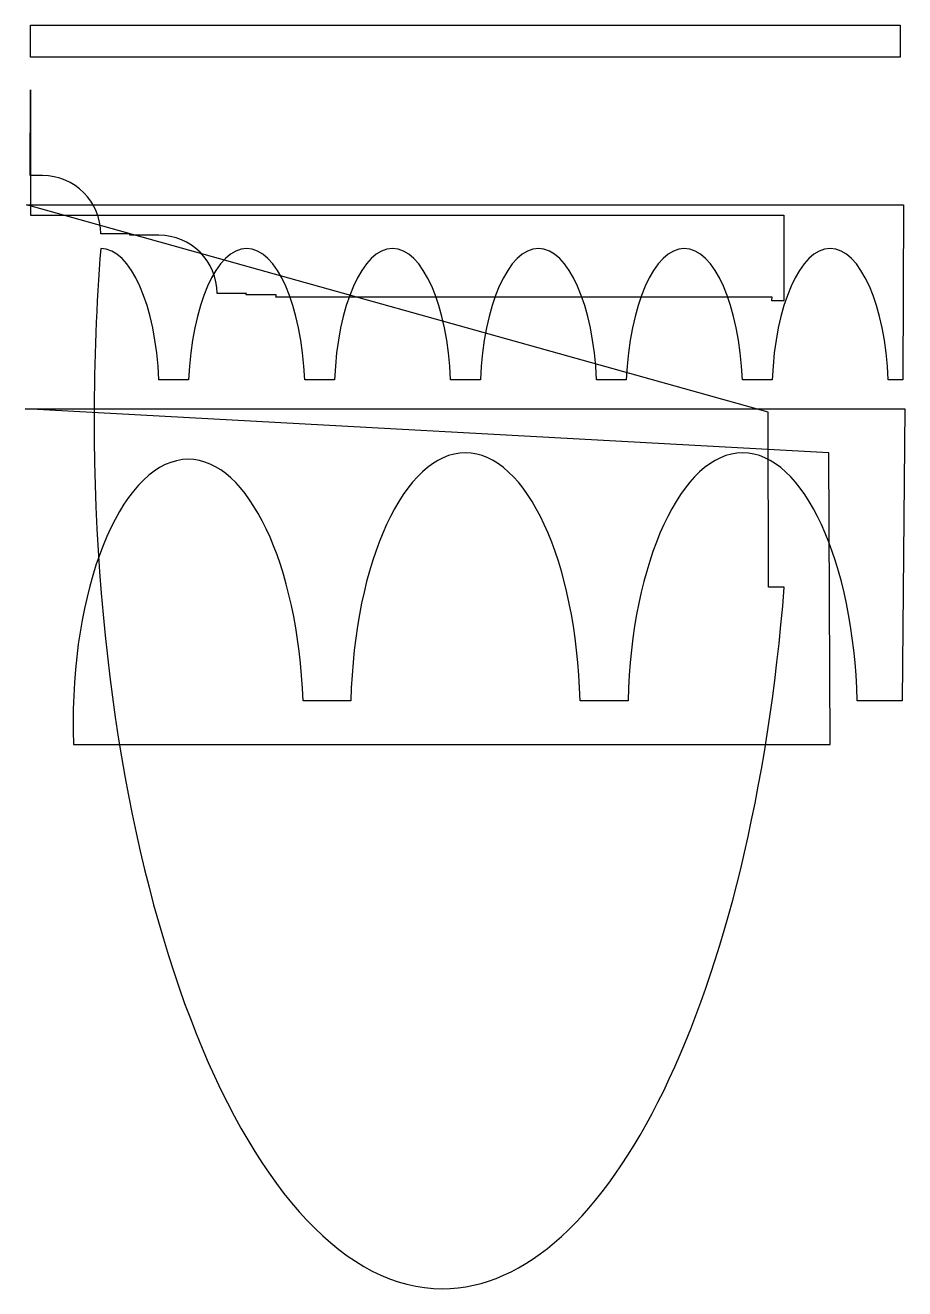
# Model space of a CAD drawing. Header units: centimetres. Extents: x -10.2 to 10.2, y -23.4 to 5.8.
import ezdxf

# ---------------------------------------------------------------- set-up
doc = ezdxf.new("R2010")
doc.units = ezdxf.units.CM
doc.header["$MEASUREMENT"] = 0
doc.layers.add('Layer 1', color=7, linetype='Continuous')

msp = doc.modelspace()

# ---------------------------------------------------------------- linework, layer by layer
at = {"layer": 'Layer 1'}
for points, knots in [([(-10.0555, 5.83756), (-10.0555, 5.83756), (-10.05719, 5.10232), (-10.05719, 5.10232), (-10.05719, 5.10232), (-10.05719, 5.10232), (10.05457, 5.10232), (10.05457, 5.10232), (10.05457, 5.10232), (10.05457, 5.10232), (10.05457, 5.83756), (10.05457, 5.83756), (10.05457, 5.83756), (10.05457, 5.83756), (-10.05546, 5.83756), (-10.05546, 5.83756), (-10.05546, 5.83756), (-10.05546, 5.83756), (-10.0555, 5.83756), (-10.0555, 5.83756)], [0, 0, 0, 0, 0.16666667, 0.16666667, 0.16666667, 0.16666667, 0.33333333, 0.33333333, 0.33333333, 0.33333333, 0.5, 0.5, 0.5, 0.5, 0.66666667, 0.66666667, 0.66666667, 0.66666667, 1, 1, 1, 1]), ([(-10.05875, 4.3433), (-10.05875, 4.3433), (-10.06322, 2.36141), (-10.06322, 2.36141), (-10.06322, 2.36141), (-10.06322, 2.36141), (-9.78297, 2.36141), (-9.78297, 2.36141), (-9.78297, 2.36141), (-9.03784, 2.36141), (-8.43358, 1.75715), (-8.43358, 1.01203), (-8.43358, 1.01203), (-8.43358, 1.01203), (-7.75751, 1.01203), (-7.75751, 1.01203), (-7.75751, 1.01203), (-7.75762, 1.0028), (-7.75812, 0.99276), (-7.75845, 0.98353), (-7.75845, 0.98353), (-7.75845, 0.98353), (-7.09295, 0.98353), (-7.09295, 0.98353), (-7.09295, 0.98353), (-6.34782, 0.98353), (-5.74356, 0.37927), (-5.74356, -0.36584), (-5.74356, -0.36584), (-5.74356, -0.36584), (-5.06749, -0.36585), (-5.06749, -0.36585), (-5.06749, -0.36585), (-5.06772, -0.37505), (-5.06821, -0.3851), (-5.06854, -0.39433), (-5.06854, -0.39433), (-5.06854, -0.39433), (-4.3799, -0.39435), (-4.3799, -0.39435), (-4.3799, -0.39435), (-4.38007, -0.41278), (-4.38089, -0.43173), (-4.38188, -0.45018), (-4.38188, -0.45018), (-4.38188, -0.45018), (7.08844, -0.45019), (7.08844, -0.45019), (7.08844, -0.45019), (7.08845, -0.47812), (7.0873, -0.50662), (7.08549, -0.53446), (7.08549, -0.53446), (7.08549, -0.53446), (7.36, -0.53452), (7.36, -0.53452), (7.36, -0.53452), (7.36, -0.53452), (7.36, 1.44737), (7.36, 1.44737), (7.36, 1.44737), (7.36, 1.44737), (-10.05875, 1.44737), (-10.05875, 1.44737), (-10.05875, 1.44737), (-10.05875, 1.44737), (-10.05875, 4.3433), (-10.05875, 4.3433)], [0, 0, 0, 0, 0.05555556, 0.05555556, 0.05555556, 0.05555556, 0.11111111, 0.11111111, 0.11111111, 0.11111111, 0.16666667, 0.16666667, 0.16666667, 0.16666667, 0.22222222, 0.22222222, 0.22222222, 0.22222222, 0.27777778, 0.27777778, 0.27777778, 0.27777778, 0.33333333, 0.33333333, 0.33333333, 0.33333333, 0.38888889, 0.38888889, 0.38888889, 0.38888889, 0.44444444, 0.44444444, 0.44444444, 0.44444444, 0.5, 0.5, 0.5, 0.5, 0.55555556, 0.55555556, 0.55555556, 0.55555556, 0.61111111, 0.61111111, 0.61111111, 0.61111111, 0.66666667, 0.66666667, 0.66666667, 0.66666667, 0.72222222, 0.72222222, 0.72222222, 0.72222222, 0.77777778, 0.77777778, 0.77777778, 0.77777778, 0.83333333, 0.83333333, 0.83333333, 0.83333333, 0.88888889, 0.88888889, 0.88888889, 0.88888889, 1, 1, 1, 1]), ([(6.99836, -3.10677), (6.99836, -3.10677), (7.00679, -7.1549), (7.00679, -7.1549), (7.00679, -7.1549), (7.00679, -7.1549), (7.37239, -7.15489), (7.37239, -7.15489), (7.37239, -7.15489), (6.62605, -16.58257), (3.31428, -23.38168), (-0.53059, -23.38168), (-0.53059, -23.38168), (-4.9794, -23.38168), (-8.58723, -14.3621), (-8.58723, -3.24009), (-8.58723, -3.24009), (-8.58723, -1.92699), (-8.5351, -0.61143), (-8.43379, 0.67461), (-8.43379, 0.67461), (-8.43357, 0.67469), (-8.43357, 0.67469), (-8.43357, 0.67469), (-8.43357, 0.67469), (-7.74068, 0.67469), (-7.16014, -0.63827), (-7.09094, -2.36144), (-7.09094, -2.36144), (-7.09094, -2.36144), (-6.40139, -2.36141), (-6.40139, -2.36141), (-6.40139, -2.36141), (-6.33221, -0.6395), (-5.75249, 0.67304), (-5.06009, 0.67469), (-5.06009, 0.67469), (-5.06013, 0.67469), (-5.06013, 0.67469), (-5.06013, 0.67469), (-5.06013, 0.67469), (-4.36724, 0.67469), (-3.7867, -0.63827), (-3.7175, -2.36144), (-3.7175, -2.36144), (-3.7175, -2.36144), (-3.02796, -2.36141), (-3.02796, -2.36141), (-3.02796, -2.36141), (-2.95877, -0.6395), (-2.37905, 0.67304), (-1.68665, 0.67469), (-1.68665, 0.67469), (-1.68669, 0.67469), (-1.68669, 0.67469), (-1.68669, 0.67469), (-1.68669, 0.67469), (-0.9938, 0.67469), (-0.41325, -0.63827), (-0.34406, -2.36144), (-0.34406, -2.36144), (-0.34406, -2.36144), (0.34548, -2.36141), (0.34548, -2.36141), (0.34548, -2.36141), (0.41465, -0.6395), (0.99437, 0.67304), (1.68677, 0.67469), (1.68677, 0.67469), (1.68674, 0.67469), (1.68674, 0.67469), (1.68674, 0.67469), (1.68674, 0.67469), (2.37963, 0.67469), (2.96018, -0.63827), (3.02937, -2.36144), (3.02937, -2.36144), (3.02937, -2.36144), (3.71892, -2.36141), (3.71892, -2.36141), (3.71892, -2.36141), (3.7881, -0.6395), (4.36781, 0.67304), (5.06021, 0.67469), (5.06021, 0.67469), (5.06017, 0.67469), (5.06017, 0.67469), (5.06017, 0.67469), (5.06017, 0.67469), (5.75306, 0.67469), (6.33361, -0.63827), (6.4028, -2.36144), (6.4028, -2.36144), (6.4028, -2.36144), (7.09236, -2.36141), (7.09236, -2.36141), (7.09236, -2.36141), (7.16154, -0.6395), (7.74125, 0.67304), (8.43365, 0.67469), (8.43365, 0.67469), (8.43361, 0.67469), (8.43361, 0.67469), (8.43361, 0.67469), (8.43361, 0.67469), (9.1265, 0.67469), (9.70705, -0.63827), (9.77624, -2.36144), (9.77624, -2.36144), (9.77624, -2.36144), (10.11036, -2.36141), (10.11036, -2.36141), (10.11036, -2.36141), (10.11036, -2.36141), (10.12714, 1.68672), (10.12714, 1.68672), (10.12714, 1.68672), (10.12714, 1.68672), (-10.14882, 1.68672), (-10.14882, 1.68672), (-10.14882, 1.68672), (-10.14882, 1.68672), (6.99836, -3.10677), (6.99836, -3.10677)], [0, 0, 0, 0, 0.03125, 0.03125, 0.03125, 0.03125, 0.0625, 0.0625, 0.0625, 0.0625, 0.09375, 0.09375, 0.09375, 0.09375, 0.125, 0.125, 0.125, 0.125, 0.15625, 0.15625, 0.15625, 0.15625, 0.1875, 0.1875, 0.1875, 0.1875, 0.21875, 0.21875, 0.21875, 0.21875, 0.25, 0.25, 0.25, 0.25, 0.28125, 0.28125, 0.28125, 0.28125, 0.3125, 0.3125, 0.3125, 0.3125, 0.34375, 0.34375, 0.34375, 0.34375, 0.375, 0.375, 0.375, 0.375, 0.40625, 0.40625, 0.40625, 0.40625, 0.4375, 0.4375, 0.4375, 0.4375, 0.46875, 0.46875, 0.46875, 0.46875, 0.5, 0.5, 0.5, 0.5, 0.53125, 0.53125, 0.53125, 0.53125, 0.5625, 0.5625, 0.5625, 0.5625, 0.59375, 0.59375, 0.59375, 0.59375, 0.625, 0.625, 0.625, 0.625, 0.65625, 0.65625, 0.65625, 0.65625, 0.6875, 0.6875, 0.6875, 0.6875, 0.71875, 0.71875, 0.71875, 0.71875, 0.75, 0.75, 0.75, 0.75, 0.78125, 0.78125, 0.78125, 0.78125, 0.8125, 0.8125, 0.8125, 0.8125, 0.84375, 0.84375, 0.84375, 0.84375, 0.875, 0.875, 0.875, 0.875, 0.90625, 0.90625, 0.90625, 0.90625, 0.9375, 0.9375, 0.9375, 0.9375, 1, 1, 1, 1]), ([(8.40298, -4.04813), (8.40298, -4.04813), (8.43153, -10.79501), (8.43153, -10.79501), (8.43153, -10.79501), (8.43153, -10.79501), (-9.064, -10.795), (-9.064, -10.795), (-9.064, -10.795), (-9.06996, -10.6272), (-9.07321, -10.45771), (-9.07321, -10.28897), (-9.07321, -10.28897), (-9.07321, -6.92678), (-7.88054, -4.20015), (-6.40986, -4.20015), (-6.40986, -4.20015), (-5.02502, -4.20015), (-3.87072, -6.62795), (-3.75561, -9.78275), (-3.75561, -9.78275), (-3.75561, -9.78275), (-2.65081, -9.78297), (-2.65081, -9.78297), (-2.65081, -9.78297), (-2.57254, -6.56713), (-1.40906, -4.04959), (-0.00012, -4.04811), (-0.00012, -4.04811), (1.40826, -4.05182), (2.57044, -6.56861), (2.64858, -9.783), (2.64858, -9.783), (2.64858, -9.783), (3.75873, -9.78297), (3.75873, -9.78297), (3.75873, -9.78297), (3.83698, -6.56713), (5.00046, -4.04959), (6.4094, -4.04811), (6.4094, -4.04811), (7.81779, -4.05182), (8.97997, -6.56861), (9.05812, -9.783), (9.05812, -9.783), (9.05812, -9.783), (10.09999, -9.78297), (10.09999, -9.78297), (10.09999, -9.78297), (10.09999, -9.78297), (10.15704, -3.03609), (10.15704, -3.03609), (10.15704, -3.03609), (10.15704, -3.03609), (-10.17935, -3.03609), (-10.17935, -3.03609), (-10.17935, -3.03609), (-10.17935, -3.03609), (8.40298, -4.04813), (8.40298, -4.04813)], [0, 0, 0, 0, 0.0625, 0.0625, 0.0625, 0.0625, 0.125, 0.125, 0.125, 0.125, 0.1875, 0.1875, 0.1875, 0.1875, 0.25, 0.25, 0.25, 0.25, 0.3125, 0.3125, 0.3125, 0.3125, 0.375, 0.375, 0.375, 0.375, 0.4375, 0.4375, 0.4375, 0.4375, 0.5, 0.5, 0.5, 0.5, 0.5625, 0.5625, 0.5625, 0.5625, 0.625, 0.625, 0.625, 0.625, 0.6875, 0.6875, 0.6875, 0.6875, 0.75, 0.75, 0.75, 0.75, 0.8125, 0.8125, 0.8125, 0.8125, 0.875, 0.875, 0.875, 0.875, 1, 1, 1, 1])]:
    msp.add_open_spline(points, degree=3, knots=knots, dxfattribs=at)

doc.saveas('drawing.dxf')
